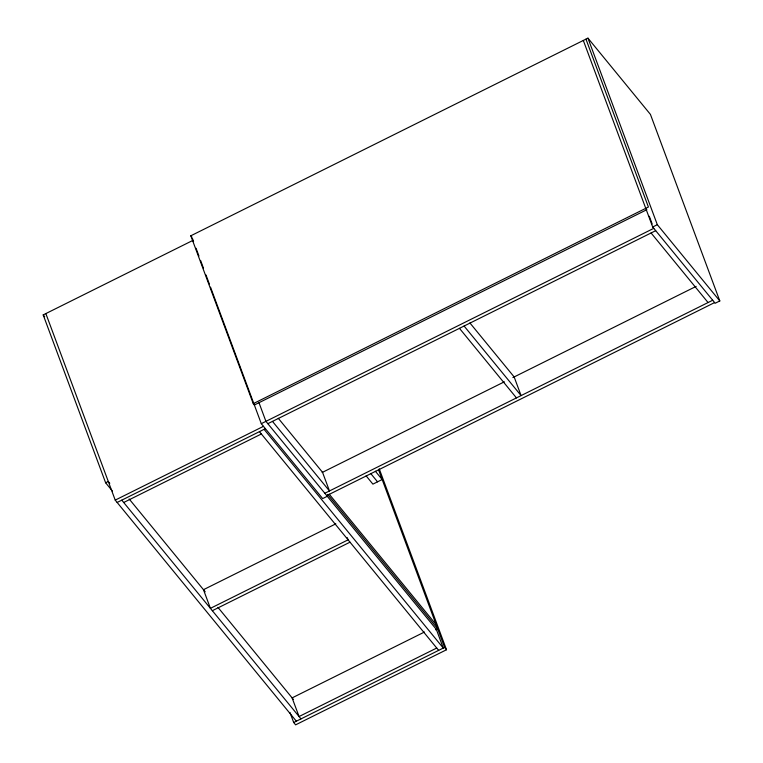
<?xml version="1.0" encoding="UTF-8"?>
<svg xmlns="http://www.w3.org/2000/svg" width="763" height="763" viewBox="0 0 763 763"><rect width="100%" height="100%" fill="white"/><g stroke="black" fill="none" stroke-linecap="round" stroke-linejoin="round"><path stroke-width="1.14" d="M646.852 209.682L254.356 405.01L253.259 403.675L190.817 235.786L587.949 38.15L650.429 114.402L719.805 300.946L715.169 303.254L652.689 226.993L583.323 40.458M112.409 491.057L105.637 482.788L43.195 314.9L193.039 240.326M253.259 403.675L648.407 207.021L585.965 39.142M105.637 482.788L108.279 481.472L109.786 483.303M652.689 226.993L657.325 224.694L719.805 300.946M240.297 367.203L261.289 423.665L653.786 228.337M267.842 423.694L655.703 230.674M45.847 313.583L115.223 500.118L263.483 426.336M117.14 502.464L265.4 428.682M123.692 502.502L261.366 433.985M322.158 472.488L504.372 381.805M512.898 377.571L696.171 286.363M324.838 493.26L712.699 300.24M326.755 495.607L714.616 302.577M335.815 523.838L203.473 589.694L210.416 608.349L348.09 539.842L347.27 537.638M212.333 610.696L350.007 542.178M424.457 632.031L292.115 697.887L299.058 716.543L436.732 648.035M435.53 629.818L437.666 628.75L327.737 494.577M293.698 722.513L444.6 647.405L446.517 649.752L295.615 724.85L293.698 722.513L289.959 712.451M651.077 232.982L708.064 302.549M469.903 322.94L514.148 376.941L521.081 395.596L464.095 326.03M459.46 328.338L516.456 397.904M190.817 235.786L191.914 237.121M375.386 471.248L382.168 479.517L372.897 484.133L366.126 475.864M370.761 473.556L377.532 481.825M278.285 418.296L322.53 472.307L329.473 490.962L272.477 421.395M329.225 494.176L436.15 624.678M327.165 496.15L436.341 629.408L443.284 648.064L264.074 429.34M261.289 423.665L322.673 498.582L327.298 496.274L265.925 421.357L258.867 402.368M259.449 431.648L438.649 650.372M43.195 314.9L44.702 316.74M129.138 498.964L205.19 591.783M217.989 607.405L293.402 699.452M121.775 500.156L300.975 718.889M115.223 500.118L296.34 721.188M587.949 38.15L657.325 224.694M649.303 216.263L652.155 223.941M379.221 468.797L446.517 649.752M378.496 469.646L444.6 647.405M192.333 238.237L193.583 241.594M196.053 248.242L198.943 256.025M200.602 260.469L203.492 268.252M205.972 274.928L209.367 284.036M210.521 287.155L240.107 366.698"/></g></svg>
